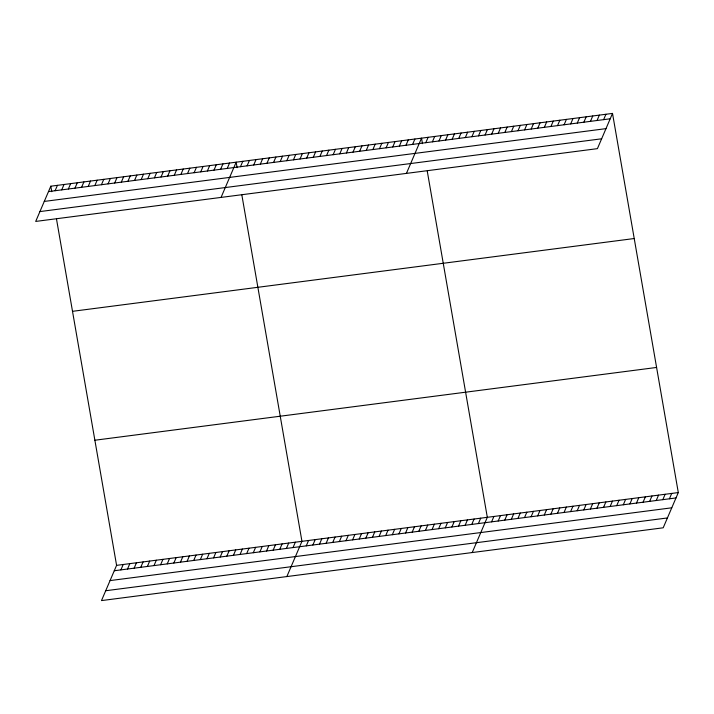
<?xml version="1.0" encoding="UTF-8"?>
<svg xmlns="http://www.w3.org/2000/svg" width="714" height="714" viewBox="0 0 714 714"><rect width="100%" height="100%" fill="white"/><g stroke="black" fill="none" stroke-linecap="round" stroke-linejoin="round"><path stroke-width="1.07" d="M50.801 186.202L35.7 221.429L597.413 148.646L612.514 113.41L50.801 186.202L51.756 191.682M55.112 190.727L57.423 185.337M61.734 189.87L64.037 184.48M68.357 189.005L70.659 183.623M74.97 188.148L77.282 182.766M81.592 187.291L83.904 181.909M88.215 186.434L90.517 181.053M94.837 185.578L97.14 180.196M101.45 184.721L103.762 179.339M108.073 183.864L110.384 178.473M114.695 183.007L117.007 177.616M121.318 182.141L123.62 176.76M127.94 181.285L130.243 175.903M134.553 180.428L136.865 175.046M141.176 179.571L143.487 174.189M147.798 178.714L150.101 173.332M154.42 177.857L156.723 172.476M161.034 177.001L163.345 171.619M167.656 176.144L169.968 170.753M174.278 175.287L176.581 169.896M180.901 174.421L183.203 169.04M187.514 173.564L189.826 168.183M194.137 172.708L196.448 167.326M200.759 171.851L203.062 166.469M207.381 170.994L209.684 165.612M213.995 170.137L216.306 164.755M220.617 169.28L222.929 163.89M227.239 168.424L229.542 163.033M221.063 197.412L236.164 162.176L237.119 167.665M240.475 166.701L242.787 161.319M247.098 165.844L249.409 160.463M253.72 164.988L256.023 159.606M260.342 164.131L262.645 158.749M266.956 163.274L269.267 157.892M273.578 162.417L275.89 157.035M280.2 161.56L282.512 156.17M286.823 160.704L289.125 155.313M56.513 219.127L116.587 565.354L101.486 600.59L663.199 527.798L678.3 492.571L612.514 113.41M293.445 159.838L295.748 154.456M120.898 569.879L123.21 564.497M300.058 158.981L302.37 153.599M127.52 569.022L129.823 563.641M306.681 158.124L308.992 152.742M134.143 568.165L136.445 562.784M313.303 157.267L315.606 151.886M140.756 567.309L143.068 561.927M319.926 156.411L322.228 151.029M147.379 566.452L149.69 561.07M326.539 155.554L328.851 150.172M154.001 565.595L156.304 560.213M333.161 154.697L335.473 149.306M160.623 564.738L162.926 559.348M339.784 153.84L342.086 148.45M167.237 563.881L169.548 558.491M346.406 152.975L348.709 147.593M173.859 563.016L176.171 557.634M353.019 152.118L355.331 146.736M180.481 562.159L182.784 556.777M359.642 151.261L361.953 145.879M187.104 561.302L189.406 555.92M366.264 150.404L368.567 145.022M193.717 560.445L196.029 555.064M372.887 149.547L375.189 144.166M200.339 559.589L202.651 554.207M379.5 148.69L381.811 143.309M206.962 558.732L209.264 553.35M386.122 147.834L388.434 142.452M213.584 557.875L215.887 552.493M392.745 146.977L395.047 141.586M220.198 557.018L222.509 551.627M399.367 146.12L401.67 140.729M226.82 556.161L229.132 550.771M405.98 145.254L408.292 139.873M233.442 555.296L235.745 549.914M412.603 144.398L414.914 139.016M240.065 554.439L242.367 549.057M406.436 173.395L421.528 138.159L422.483 143.648M246.678 553.582L248.99 548.2M425.812 142.693L428.114 137.302M253.3 552.725L255.612 547.343M432.398 141.836L434.701 136.454M259.923 551.868L262.234 546.487M438.985 140.979L441.288 135.598M266.545 551.012L268.848 545.63M445.563 140.131L447.874 134.75M273.159 550.155L275.47 544.764M452.149 139.275L454.461 133.893M279.781 549.298L282.092 543.907M458.736 138.427L461.048 133.036M286.403 548.432L288.715 543.051M465.323 137.57L467.634 132.188M293.026 547.576L295.328 542.194M471.909 136.713L474.221 131.331M286.849 576.573L301.951 541.337L241.876 195.109M478.496 135.865L480.799 130.475M306.261 545.862L308.573 540.48M485.083 135.008L487.385 129.627M312.884 545.005L315.195 539.623M491.669 134.152L493.972 128.77M319.506 544.148L321.809 538.767M498.256 133.304L500.559 127.922M326.128 543.292L328.431 537.91M504.834 132.447L507.145 127.065M332.742 542.435L335.053 537.044M511.42 131.599L513.732 126.208M339.364 541.578L341.676 536.187M518.007 130.742L520.319 125.361M345.987 540.712L348.289 535.33M524.594 129.886L526.905 124.504M352.609 539.855L354.912 534.474M531.18 129.038L533.492 123.656M359.222 538.999L361.534 533.617M537.767 128.181L540.07 122.799M365.845 538.142L368.156 532.76M544.354 127.333L546.656 121.942M372.467 537.285L374.77 531.903M550.94 126.476L553.243 121.094M379.089 536.428L381.392 531.046M557.527 125.619L559.83 120.238M385.703 535.571L388.014 530.181M564.105 124.772L566.416 119.381M392.325 534.715L394.637 529.324M570.691 123.915L573.003 118.533M398.947 533.849L401.25 528.467M577.278 123.058L579.589 117.676M405.57 532.992L407.873 527.61M583.865 122.21L586.176 116.828M412.183 532.135L414.495 526.754M590.451 121.353L592.754 115.971M418.806 531.278L421.117 525.897M597.038 120.505L599.341 115.115M425.428 530.422L427.74 525.04M603.625 119.649L605.927 114.267M432.05 529.565L434.353 524.183M438.664 528.708L440.975 523.326M445.286 527.851L447.598 522.461M451.908 526.994L454.22 521.604M458.531 526.129L460.833 520.747M465.153 525.272L467.456 519.89M471.767 524.415L474.078 519.033M478.389 523.558L480.7 518.177M472.213 552.547L487.314 517.32L427.249 171.083M491.598 521.845L493.901 516.463M498.185 520.997L500.487 515.606M504.762 520.14L507.074 514.758M511.349 519.283L513.661 513.901M517.936 518.435L520.247 513.054M524.522 517.579L526.834 512.197M531.109 516.731L533.42 511.34M537.696 515.874L539.998 510.492M544.282 515.017L546.585 509.635M550.869 514.169L553.171 508.787M557.456 513.312L559.758 507.931M564.033 512.465L566.345 507.074M570.62 511.608L572.931 506.226M577.207 510.751L579.518 505.369M583.793 509.903L586.105 504.521M590.38 509.046L592.691 503.665M596.966 508.198L599.269 502.808M603.553 507.342L605.856 501.96M610.14 506.485L612.442 501.103M616.717 505.637L619.029 500.246M623.304 504.78L625.616 499.398M629.891 503.923L632.202 498.542M636.477 503.075L638.789 497.694M643.064 502.219L645.376 496.837M649.651 501.371L651.953 495.98M656.237 500.514L658.54 495.132M662.824 499.657L665.127 494.275M669.411 498.809L671.713 493.428M48.49 191.584L610.211 118.792M44.268 201.428L605.99 128.645M39.922 211.576L601.634 138.793M72.507 311.322L634.228 238.53M94.873 440.235L656.594 367.451M116.587 565.354L678.3 492.571M114.276 570.745L675.988 497.953M110.054 580.589L671.767 507.806M105.708 590.737L667.42 517.953"/></g></svg>
